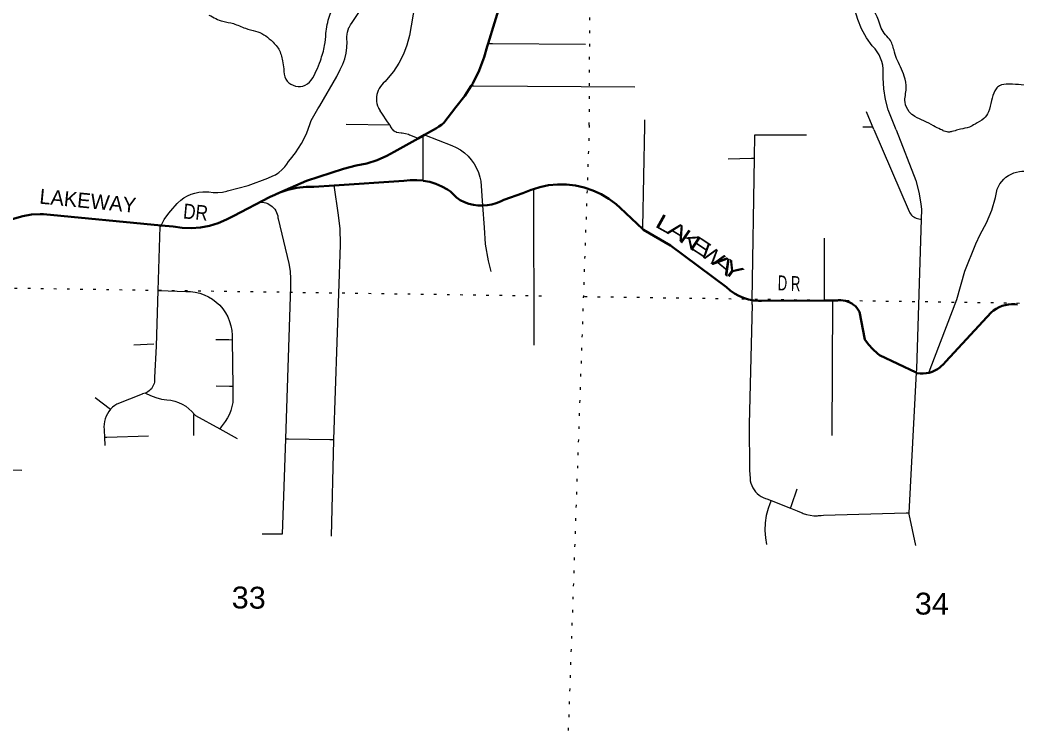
# Model space of a CAD drawing. Header units: feet. Extents: x -489137 to -242534, y 368785 to 558127.
# Drawn here: x -350286 to -342297, y 457322 to 463025 of the extents above; entities that cross this region are included whole.
import ezdxf

# ---------------------------------------------------------------- set-up
doc = ezdxf.new("R2010")
doc.units = ezdxf.units.FT
doc.header["$LTSCALE"] = 70
doc.linetypes.add('DOTTED', pattern=[1.5, 0.3, -1.2])
for name, color, linetype, lineweight in [('26', 7, 'Continuous', 40), ('27', 7, 'Continuous', 13), ('29', 7, 'Continuous', 25), ('39', 7, 'Continuous', 13), ('7', 7, 'DOTTED', 13)]:
    doc.layers.add(name, color=color, linetype=linetype, lineweight=lineweight)

msp = doc.modelspace()

# ---------------------------------------------------------------- linework, layer by layer
at = {"layer": '26'}
for points in [[(-346890.12, 462201.49), (-346792.86, 462326.72), (-346720.76, 462417.35), (-346670.4, 462496.39), (-346658.53, 462515.01), (-346606.84, 462618.65), (-346566.28, 462727.12), (-346543.16, 462812.05), (-346535.32, 462837.07), (-346431.94, 463166.95), (-346335.1, 463475.97), (-346175.61, 463984.88), (-345972.03, 464634.51), (-345703.28, 465492.08), (-345679.6, 465615.07), (-345668.91, 465739.86), (-345670.03, 465844.75), (-345679.09, 466343.35)], [(-348204.04, 461641.94), (-347990.87, 461736.72), (-347692.95, 461833.35), (-347591.28, 461858.63), (-347507.16, 461875.7), (-347425.29, 461901.47), (-347346.56, 461935.65), (-347286.95, 461968.48), (-347095.95, 462076.15), (-347044.87, 462104.94), (-346949.65, 462158.62), (-346928.68, 462170.18), (-346909.04, 462183.87), (-346890.12, 462201.49)], [(-343095.93, 460196.12), (-343105.14, 460200.54), (-343397.71, 460340.78), (-343415.87, 460354.49), (-343453.64, 460387.8), (-343487.73, 460424.87), (-343517.75, 460465.3), (-343557.99, 460685.92), (-343559.24, 460688.27), (-343568.83, 460703.9), (-343579.99, 460718.43), (-343592.61, 460731.73), (-343606.56, 460743.62), (-343621.66, 460754), (-343637.78, 460762.74), (-343654.71, 460769.75), (-343672.29, 460774.95), (-343690.31, 460778.28), (-343708.59, 460779.71), (-343726.91, 460779.22), (-343735.08, 460778.15), (-343745.16, 460776.82), (-343755.08, 460776.79), (-343839.87, 460776.56), (-344345.49, 460775.22), (-344368.09, 460775.41), (-344408.79, 460779.06), (-344418, 460780.87), (-344448.87, 460786.95), (-344487.92, 460798.98), (-344525.49, 460815.03), (-344561.18, 460834.92), (-344594.6, 460858.43), (-344625.37, 460885.3), (-345072.82, 461219.4), (-345289.9, 461342.94), (-345295.87, 461348.57), (-345476.14, 461518.67), (-345510.14, 461548.82), (-345568.12, 461591.98), (-345630.3, 461628.86), (-345695.98, 461659.03), (-345764.47, 461682.17), (-345834.99, 461698.02), (-345906.79, 461706.42), (-345979.07, 461707.26), (-346051.04, 461700.54), (-346121.91, 461686.34), (-346171.95, 461670.73), (-346190.92, 461664.81), (-346257.29, 461636.18), (-346409.41, 461585.3), (-346435.46, 461571.71), (-346469.88, 461557.68), (-346505.57, 461547.32), (-346542.15, 461540.75), (-346579.22, 461538.03), (-346579.83, 461538.05), (-346616.37, 461539.21), (-346653.2, 461544.27), (-346689.29, 461553.14), (-346724.26, 461565.74), (-346757.72, 461581.93), (-346789.3, 461601.52), (-346837.32, 461650.52), (-346859.95, 461665.68), (-346905.49, 461691.17), (-346953.44, 461711.76), (-347003.28, 461727.23), (-347054.47, 461737.41), (-347056.28, 461737.58), (-347106.44, 461742.18), (-347158.62, 461741.48), (-347210.45, 461735.34), (-347769.66, 461699.14), (-347932.61, 461688.59), (-347993.74, 461687.6), (-348067.26, 461679.33), (-348139.51, 461663.43), (-348204.04, 461641.94)], [(-348277.06, 461609.48), (-348267.06, 461614.03), (-348209.7, 461640.06), (-348204.04, 461641.94)], [(-348277.06, 461609.48), (-348267.06, 461613.93), (-348204.04, 461641.94)], [(-351091.29, 460577.26), (-350701.64, 461130.6), (-350663.8, 461189.73), (-350619.99, 461244.58), (-350570.69, 461294.56), (-350516.43, 461339.1), (-350457.82, 461377.73), (-350395.49, 461410.02), (-350330.12, 461435.61), (-350262.44, 461454.24), (-350193.18, 461465.68), (-350123.1, 461469.83), (-350097.84, 461469.52), (-349154.42, 461378.73), (-349057.76, 461369.43), (-348985.38, 461359.89), (-348912.39, 461357.97), (-348839.61, 461363.69), (-348767.82, 461376.98), (-348697.81, 461397.71), (-348630.36, 461425.63), (-348571.71, 461457.11), (-348287.06, 461604.31), (-348277.06, 461609.48)], [(-343095.93, 460196.13), (-343072.14, 460193.3), (-343048.19, 460192.99), (-343024.34, 460195.17), (-343003.88, 460199.24), (-343000.85, 460199.84), (-342977.97, 460206.94), (-342955.96, 460216.39), (-342935.06, 460228.09), (-342915.5, 460241.91), (-342906.99, 460249.37), (-342886.9, 460268.7), (-342868.44, 460288.61), (-342504.82, 460680.63), (-342485.04, 460697.45), (-342463.62, 460712.1), (-342440.78, 460724.44), (-342416.78, 460734.32), (-342391.88, 460741.64), (-342366.34, 460746.31), (-342340.46, 460748.29), (-342314.52, 460747.56), (-342293.94, 460745.02)]]:
    msp.add_lwpolyline(points, dxfattribs=at)
at = {"layer": '29'}
for p, q in [((-343443.18, 462147.72), (-343502.08, 462287.78)), ((-347323.26, 462183.63), (-347340.93, 462208.56)), ((-345278.62, 462176.28), (-345278.18, 462225.4)), ((-343266.58, 462144.98), (-343297.94, 462224.93)), ((-347672.97, 462190.69), (-347323.26, 462183.63)), ((-343443.18, 462147.72), (-343161.57, 461489.8)), ((-343266.58, 462144.98), (-343108.73, 461739.6)), ((-343063.55, 461506.44), (-343065.98, 461429.18)), ((-349164.89, 461370.58), (-349180.87, 460857.26)), ((-349158.83, 461370.51), (-349154.42, 461378.73)), ((-343775.54, 460772.43), (-343780.19, 459696.46)), ((-344418.56, 460745.7), (-344442.34, 459786.43)), ((-349214.79, 460427.74), (-349372.55, 460419.34)), ((-349280.87, 460037.2), (-349279.4, 460036.47)), ((-349684.03, 460000.51), (-349559.8, 459906.99)), ((-348894.98, 459864.73), (-348895.3, 459697.7))]:
    msp.add_line(p, q, dxfattribs=at)
for points in [[(-343457.42, 462816.1), (-343503.25, 462882.36), (-343541.91, 462953.04), (-343572.96, 463027.38), (-343596.07, 463104.55), (-343599.6, 463119.71), (-343621.83, 463249.77), (-343638.07, 463571.66)], [(-347169.4, 463349.18), (-347151.72, 463313.24), (-347137.9, 463275.65), (-347128.09, 463236.81), (-347122.38, 463197.17), (-347120.86, 463157.14), (-347121.04, 463149.58), (-347165.21, 462900.33)], [(-347638.51, 462985.22), (-347624.82, 463005.49), (-347522.7, 463156.67)], [(-347667.01, 462889.98), (-347665.59, 462909.83), (-347662.49, 462927.74), (-347657.29, 462946.13), (-347650.19, 462963.87), (-347649.34, 462965.49), (-347638.51, 462985.22)], [(-347719.64, 462628.73), (-347699.43, 462670.15), (-347683.67, 462713.46), (-347672.52, 462758.17), (-347666.1, 462803.8), (-347664.48, 462849.86), (-347665.74, 462869.83), (-347667.01, 462889.98)], [(-347165.21, 462900.33), (-347185.81, 462823.57), (-347214.31, 462749.38), (-347250.42, 462678.57), (-347293.73, 462611.93), (-347295.62, 462609.33), (-347360.76, 462530.53)], [(-346535.32, 462837.07), (-346499.89, 462836.82), (-345753.96, 462831.71)], [(-343368.97, 462605.13), (-343369.68, 462634.18), (-343373.43, 462662.98), (-343380.17, 462691.24), (-343389.82, 462718.64), (-343402.28, 462744.88), (-343417.42, 462769.67), (-343435.07, 462792.75), (-343455.03, 462813.85), (-343457.42, 462816.1)], [(-347884.44, 462336.79), (-347748.16, 462571.39), (-347719.64, 462628.73)], [(-343297.94, 462224.93), (-343329.07, 462305.41), (-343351.62, 462388.7), (-343365.35, 462473.89), (-343370.09, 462560.04), (-343368.97, 462605.13)], [(-347360.76, 462530.53), (-347374.61, 462519.02), (-347387.18, 462506.13), (-347398.34, 462491.99), (-347407.96, 462476.77), (-347415.93, 462460.62), (-347422.18, 462443.73), (-347426.62, 462426.28), (-347429.21, 462408.45), (-347429.93, 462390.46), (-347428.76, 462372.49), (-347425.72, 462354.74), (-347420.84, 462337.4), (-347414.18, 462320.67), (-347412.48, 462317.43), (-347401.19, 462297.38)], [(-346670.4, 462496.39), (-346648.82, 462496.26), (-345359.02, 462488.3)], [(-347953.23, 462218.17), (-347899.38, 462313.89), (-347884.44, 462336.79)], [(-347340.93, 462208.56), (-347387.65, 462277.43), (-347401.19, 462297.38)], [(-348134.5, 461890.89), (-348118.43, 461910.94), (-348079.11, 461959.98), (-348031.28, 462034.43), (-347991.49, 462113.47), (-347960.18, 462196.24), (-347953.23, 462218.17)], [(-347323.26, 462183.63), (-347320.56, 462175.36), (-347317.02, 462167.41), (-347312.66, 462159.88), (-347307.54, 462152.84), (-347301.71, 462146.38), (-347295.24, 462140.56), (-347288.19, 462135.45), (-347280.65, 462131.1), (-347272.7, 462127.57), (-347271.12, 462127.06), (-347251.18, 462122.48)], [(-347251.18, 462122.48), (-347231.12, 462121.16), (-347224.26, 462120.71), (-347197.74, 462116.15), (-347171.84, 462108.84), (-347163.7, 462105.59), (-347143.99, 462097.51)], [(-345295.87, 461348.57), (-345295.53, 461365.03), (-345278.62, 462176.28)], [(-343450.65, 462165.5), (-343469.85, 462165.74), (-343532.64, 462166.53)], [(-347143.99, 462097.51), (-347123.7, 462088.49), (-347117.49, 462085.73), (-347095.95, 462076.15)], [(-347056.28, 461737.58), (-347056.22, 461755.3), (-347054.96, 462099.07)], [(-347045.3, 462105.11), (-347044.87, 462104.94), (-346825.52, 462020.06)], [(-344399.81, 461917.94), (-344396.82, 462104.98), (-343985.06, 462105.78)], [(-346825.52, 462020.06), (-346789.82, 462003.72), (-346756.03, 461983.74), (-346724.51, 461960.34), (-346695.61, 461933.77), (-346669.64, 461904.33), (-346646.9, 461872.33), (-346627.62, 461838.13), (-346612.03, 461802.1), (-346600.28, 461764.64), (-346593.89, 461734.75), (-346579.83, 461538.05), (-346567.31, 461362.77)], [(-348238.95, 461784.79), (-348218.91, 461798.64), (-348212.06, 461803.37), (-348187.3, 461824.63), (-348164.89, 461848.35), (-348147.65, 461870.94), (-348134.5, 461890.89)], [(-344611, 461913.36), (-344423.86, 461917.42), (-344399.81, 461917.94)], [(-344418.56, 460745.7), (-344418, 460780.87), (-344399.81, 461917.94)], [(-342456.48, 461669.94), (-342446.46, 461691.68), (-342434.22, 461712.25), (-342419.9, 461731.43), (-342403.66, 461749), (-342385.66, 461764.78), (-342366.12, 461778.59), (-342345.23, 461790.29), (-342323.24, 461799.74), (-342300.39, 461806.83), (-342276.91, 461811.5), (-342257.92, 461813.25), (-342238.11, 461813.78)], [(-348622.28, 461655.62), (-348458.49, 461697.77), (-348300, 461756.81), (-348258.91, 461775.64), (-348238.95, 461784.79)], [(-343108.73, 461739.6), (-343083.18, 461646.72), (-343067.48, 461551.67), (-343063.55, 461506.44)], [(-349042.88, 461536.12), (-349025.94, 461554.92), (-349022.41, 461558.83), (-348998.46, 461580.36), (-348972.4, 461599.26), (-348944.5, 461615.33), (-348915.07, 461628.4), (-348884.44, 461638.33), (-348852.94, 461645), (-348820.92, 461648.33), (-348788.72, 461648.31), (-348773.98, 461647.16)], [(-348773.98, 461647.16), (-348737.6, 461643.11), (-348700.99, 461642.88), (-348664.56, 461646.49), (-348628.71, 461653.88), (-348622.28, 461655.62)], [(-347769.66, 461699.14), (-347767.39, 461683.13), (-347738.61, 461480.45)], [(-346171.95, 461670.73), (-346171.91, 461657.68), (-346168.42, 460421.16)], [(-342591.54, 461305.77), (-342540.65, 461400.52), (-342499.94, 461500.06), (-342469.85, 461603.32), (-342456.48, 461669.94)], [(-348358.36, 461565.91), (-348343.71, 461565.16), (-348329.22, 461562.87), (-348315.04, 461559.08), (-348301.34, 461553.83), (-348288.27, 461547.18), (-348275.96, 461539.2), (-348264.55, 461529.97), (-348254.17, 461519.61), (-348244.93, 461508.21), (-348236.93, 461495.91), (-348230.26, 461482.85), (-348225, 461469.15), (-348221.19, 461454.98), (-348218.89, 461440.5), (-348218.21, 461431.08), (-348130.82, 461074.6)], [(-349154.42, 461378.73), (-349129.46, 461425.27), (-349094.52, 461476.65), (-349062.16, 461514.92), (-349042.88, 461536.12)], [(-347738.61, 461480.45), (-347723.11, 461355.35), (-347720.77, 461229.32), (-347720.97, 461223.71), (-347774.9, 459664.66), (-347775.1, 459658.73), (-347791.92, 458889.62)], [(-343161.57, 461489.8), (-343156.07, 461479.9), (-343149.56, 461470.63), (-343142.11, 461462.1), (-343133.82, 461454.38), (-343124.76, 461447.58), (-343115.05, 461441.76), (-343104.77, 461436.99), (-343094.06, 461433.31), (-343083.02, 461430.78), (-343071.77, 461429.42), (-343065.98, 461429.18), (-343065.83, 461429.17)], [(-343065.98, 461429.18), (-343103.69, 460228.53), (-343105.14, 460200.54), (-343163.34, 459077.83), (-343163.87, 459067.63), (-343111.81, 458816.58)], [(-346567.31, 461362.77), (-346558.13, 461228.68), (-346534.98, 461096.28), (-346512.22, 461010.69)], [(-343839.87, 460776.56), (-343839.85, 460797.9), (-343839.42, 461276.9)], [(-342778.71, 460784.59), (-342714.65, 461012.26), (-342627.14, 461231.99), (-342591.54, 461305.77)], [(-348130.82, 461074.6), (-348120.75, 461013), (-348117.17, 460950.67), (-348117.73, 460930.84), (-348118.24, 460913.06)], [(-349180.87, 460857.26), (-349194.74, 460411.37), (-349209.38, 460161.04)], [(-349180.87, 460857.26), (-349167.93, 460856.91), (-348957.85, 460851.21)], [(-348957.85, 460851.21), (-348919.95, 460850.32), (-348882.35, 460845.46), (-348845.47, 460836.7), (-348809.7, 460824.14), (-348775.44, 460807.9), (-348743.07, 460788.17), (-348712.94, 460765.17), (-348685.37, 460739.14), (-348660.68, 460710.38), (-348639.13, 460679.19), (-348620.96, 460645.92), (-348606.36, 460610.93), (-348595.51, 460574.61), (-348588.51, 460537.35), (-348585.44, 460499.56), (-348585.39, 460497.72), (-348585.06, 460461.34), (-348581.75, 460089.36), (-348581.2, 460027.9)], [(-348118.24, 460913.06), (-348118.97, 460890.84), (-348159.51, 459670.98)], [(-343003.88, 460199.24), (-342993.12, 460227.22), (-342778.71, 460784.59)], [(-348585.06, 460461.34), (-348611.9, 460461.65), (-348715.43, 460462.81)], [(-349209.38, 460161.04), (-349208.1, 460149.06), (-349208.09, 460137), (-349209.34, 460125.01), (-349211.83, 460113.22), (-349215.55, 460101.75), (-349220.44, 460090.73), (-349226.45, 460080.29), (-349233.53, 460070.53), (-349241.58, 460061.56), (-349250.53, 460053.48), (-349260.28, 460046.39), (-349270.71, 460040.35), (-349279.4, 460036.47)], [(-349279.4, 460036.47), (-349281.72, 460035.43), (-349293.18, 460031.7), (-349304.97, 460029.18), (-349307.75, 460028.77), (-349508.69, 459948.11)], [(-349279.4, 460036.47), (-349239.53, 460016.53), (-349196.25, 460000.28), (-349151.52, 459988.65), (-349110.1, 459982.2)], [(-348581.75, 460089.36), (-348606.51, 460089.92), (-348712.75, 460092.33)], [(-349110.1, 459982.2), (-349077.88, 459978.36), (-349046.24, 459971.16), (-349015.52, 459960.7), (-348986.06, 459947.09), (-348958.19, 459930.47), (-348932.21, 459911.02), (-348908.4, 459888.97), (-348887.03, 459864.55), (-348880.91, 459856.5), (-348685.76, 459749.9), (-348545.16, 459673.1)], [(-348581.2, 460027.9), (-348579.76, 459994.8), (-348581.79, 459961.72), (-348587.27, 459929.04), (-348596.13, 459897.11), (-348608.28, 459866.29), (-348623.58, 459836.9), (-348641.88, 459809.27), (-348651.05, 459797.47)], [(-349508.69, 459948.11), (-349527.04, 459936.11), (-349544.05, 459922.26), (-349559.51, 459906.71), (-349573.26, 459889.63), (-349585.15, 459871.21), (-349595.05, 459851.64), (-349602.85, 459831.15), (-349608.46, 459809.95), (-349611.83, 459788.28), (-349612.91, 459766.38), (-349611.7, 459744.48), (-349610.6, 459735.91)], [(-348651.05, 459797.46), (-348673.99, 459766.02), (-348685.76, 459749.9)], [(-349610.6, 459735.91), (-349608.9, 459683.77), (-349606.73, 459617.15)], [(-344442.34, 459786.43), (-344441.08, 459420.31), (-344436.6, 459352.05)], [(-349608.9, 459683.77), (-349589.39, 459684.38), (-349256.52, 459694.91)], [(-348159.51, 459670.98), (-348184.95, 458905.62), (-348346.68, 458905.35)], [(-348159.51, 459670.98), (-348135.03, 459670.58), (-347803.19, 459665.13), (-347774.9, 459664.66)], [(-350944.22, 459521.2), (-350932.69, 459505.43), (-350919.58, 459490.95), (-350905.02, 459477.93), (-350889.18, 459466.49), (-350872.23, 459456.77), (-350854.37, 459448.88), (-350835.77, 459442.9), (-350816.65, 459438.89), (-350797.21, 459436.91), (-350787.39, 459436.68), (-350270.19, 459418.02)], [(-344436.6, 459352.05), (-344434.02, 459332.85), (-344429.45, 459314.02), (-344422.94, 459295.77), (-344414.55, 459278.3), (-344404.39, 459261.81), (-344392.55, 459246.47), (-344379.18, 459232.44), (-344364.41, 459219.9), (-344348.42, 459208.96), (-344331.37, 459199.76), (-344313.45, 459192.39), (-344302.79, 459189), (-344268.1, 459175.34), (-344112.75, 459114.18)], [(-344112.75, 459114.18), (-344104.97, 459136.25), (-344057.61, 459270.64)], [(-344268.1, 459175.34), (-344278.09, 459148.45), (-344291.35, 459112.73), (-344306.09, 459055.16), (-344314.74, 458996.35), (-344317.2, 458936.97), (-344313.43, 458877.65), (-344304.44, 458823.38)], [(-344112.75, 459114.18), (-344059.02, 459093.02), (-344038.83, 459085.08)], [(-344038.83, 459085.08), (-344019.02, 459076.22), (-344011.78, 459072.99), (-343983.43, 459063.75), (-343954.26, 459057.51), (-343924.6, 459054.36), (-343894.77, 459054.33), (-343887.47, 459055.06), (-343867.61, 459057.04)], [(-343867.61, 459057.04), (-343847.47, 459057.63), (-343185.79, 459077.17), (-343163.34, 459077.83)]]:
    msp.add_lwpolyline(points, dxfattribs=at)
at = {"layer": '39'}
msp.add_lwpolyline([(-342792.83, 462137.62), (-342818.2, 462130.78), (-342825.85, 462129.17), (-342832.69, 462127.35), (-342838.73, 462126.55), (-342843.36, 462126.14), (-342849.4, 462126.14), (-342858.05, 462127.35), (-342869.12, 462130.17), (-342879.99, 462134.2), (-342888.25, 462137.83), (-342890.86, 462139.24)], dxfattribs=at)
for points in [[(-342890.86, 462139.24), (-342910.08, 462148.06), (-342965.83, 462176.08), (-343043.41, 462216.93), (-343115.12, 462251.52), (-343160.45, 462289.33), (-343194.48, 462365.18), (-343184.95, 462476.05), (-343200.11, 462573.55), (-343230.1, 462649.28), (-343262.36, 462716.99), (-343282.56, 462782.31), (-343318.23, 462870.34), (-343361.22, 462918.18), (-343412.11, 463037.01), (-343459.84, 463127.45), (-343506.87, 463240.09), (-343518.62, 463381.95), (-343533.59, 463485.5), (-343540.6, 463584.76), (-343530.5, 463649.12), (-343504.69, 463763.52), (-343497.75, 463856.28), (-343519.21, 463881.21), (-343582.35, 463996.39), (-343658.17, 464093.77), (-343729.82, 464130.38), (-343801.21, 464110.39), (-343863.07, 464071.91), (-343937.18, 464094.45), (-344074.18, 464240.25), (-344117.93, 464393.22), (-344187.13, 464573.26), (-344231.13, 464718.15), (-344249.76, 464833.95), (-344261.25, 464919.2), (-344271.17, 464990.25), (-344259.87, 465028.3)], [(-348771.66, 463064.03), (-348659.98, 463014.03), (-348575.65, 462995.21), (-348479.76, 462957.83), (-348397.56, 462935.03), (-348331.72, 462906.69), (-348274.46, 462862.44), (-348212.03, 462789.74), (-348182.54, 462697.85), (-348172.44, 462632.86), (-348156.84, 462549.49), (-348097.69, 462501.15), (-348019.04, 462494.63), (-347952.82, 462543.08), (-347912.11, 462616.59), (-347879.22, 462698.42), (-347845.08, 462820.64), (-347834.03, 462915.29), (-347823.69, 462987.73), (-347805.38, 463055.88), (-347783.35, 463113.8), (-347730.84, 463176.83), (-347658.12, 463239.23), (-347598.21, 463279.79), (-347576.88, 463315.5), (-347554.09, 463397.65), (-347539.83, 463465.93), (-347529.54, 463536.35), (-347513.83, 463586.38), (-347471.79, 463637.61), (-347426.15, 463674.58), (-347399.7, 463679.81), (-347369.59, 463672.8), (-347325.53, 463659.29), (-347299.64, 463646.35), (-347295.73, 463642.18)], [(-339810.83, 462091.78), (-339825.42, 462182.46), (-339831.04, 462261.46), (-339843.1, 462328.54), (-339854.22, 462361.23), (-339871.07, 462404.21), (-339889.64, 462457.34), (-339913.63, 462530.86), (-339939.51, 462543.8), (-339995.06, 462577.89), (-340043.99, 462629.96), (-340090.96, 462679.94), (-340118.8, 462694.97), (-340139.37, 462683.49), (-340175.86, 462615.91), (-340214.93, 462530.23), (-340254.44, 462430.41), (-340313.65, 462347.38), (-340409.47, 462257.41), (-340470.89, 462233.07), (-340548.35, 462213.27), (-340614.5, 462231.52), (-340692.02, 462274.38), (-340754.08, 462294.52), (-340795.18, 462338.26), (-340843.34, 462349.88), (-340893.84, 462351.47), (-340945.54, 462379.37), (-341015.24, 462413.9), (-341065.93, 462474.11), (-341107.78, 462493.62), (-341165.67, 462517.67), (-341274.82, 462583.76), (-341315.35, 462580.99), (-341370.08, 462576.65), (-341410.48, 462577.92), (-341459.09, 462575.41), (-341511.1, 462593.21), (-341579.03, 462619.6), (-341623.22, 462629.08), (-341681.61, 462636.97), (-341733.63, 462654.78), (-341815.82, 462677.58), (-341908.68, 462682.52), (-341947.25, 462677.67), (-342043.39, 462642.29), (-342086.88, 462609.29), (-342112.82, 462555.53), (-342191.22, 462505.45), (-342286.23, 462506.41), (-342383.19, 462509.46), (-342452.63, 462487.39), (-342473.83, 462455.72), (-342502.49, 462379.81), (-342525.59, 462287.56), (-342563.65, 462234.18), (-342633.78, 462189.9), (-342678.98, 462167.07), (-342750.31, 462149.1), (-342792.83, 462137.62)]]:
    msp.add_spline(points, degree=3, dxfattribs=at)
at = {"layer": '7'}
for points in [[(-345724.28, 462183.24), (-345704.38, 466104.55), (-345700.6, 466344.95)], [(-345724.28, 462183.24), (-345957.11, 455495.96), (-346145.24, 450249.83), (-346299.93, 444912.45), (-346347.77, 439545.62), (-346495.24, 434323.3), (-346506.78, 433836.26)], [(-359069.97, 461069.37), (-356407.56, 461014.35), (-351063.91, 460888.06), (-346092.29, 460814.82)], [(-345762.31, 460809.94), (-340453.64, 460730.1), (-339488.4, 460725.29)]]:
    msp.add_lwpolyline(points, dxfattribs=at)

# ---------------------------------------------------------------- texts
at = {"layer": '27'}
msp.add_text('LAKEWAY', height=120, rotation=354.503, dxfattribs=at).set_placement((-350134.04, 461554.06))
for s, rotation, width, p in [('DR', 354.503, 0.85, (-348982.34, 461435.77)), ('L', 330.909, 1.5, (-345206.68, 461373.16)), ('A', 328.944, 1.4, (-345111.61, 461320.09)), ('K', 325.316, 1.4, (-345013.43, 461257.23)), ('E', 326.426, 1.45, (-344930.32, 461203.6)), ('W', 322.627, 1.2, (-344845.83, 461146.56)), ('A', 320.798, 1.65, (-344755.55, 461077.84)), ('Y', 324.327, 1.5, (-344673.68, 461018.67)), ('D', 358.763, 0.65, (-344215.35, 460858.8)), ('R', 359.07, 0.65, (-344109.31, 460853.3))]:
    msp.add_text(s, height=120, rotation=rotation, dxfattribs=dict(at, width=width)).set_placement(p)
at = {"layer": '7', "width": 1.05}
for s, p in [('33', (-348590.6, 458312.32)), ('34', (-343117.14, 458263.26))]:
    msp.add_text(s, height=175, rotation=359.382, dxfattribs=at).set_placement(p)

doc.saveas('drawing.dxf')
